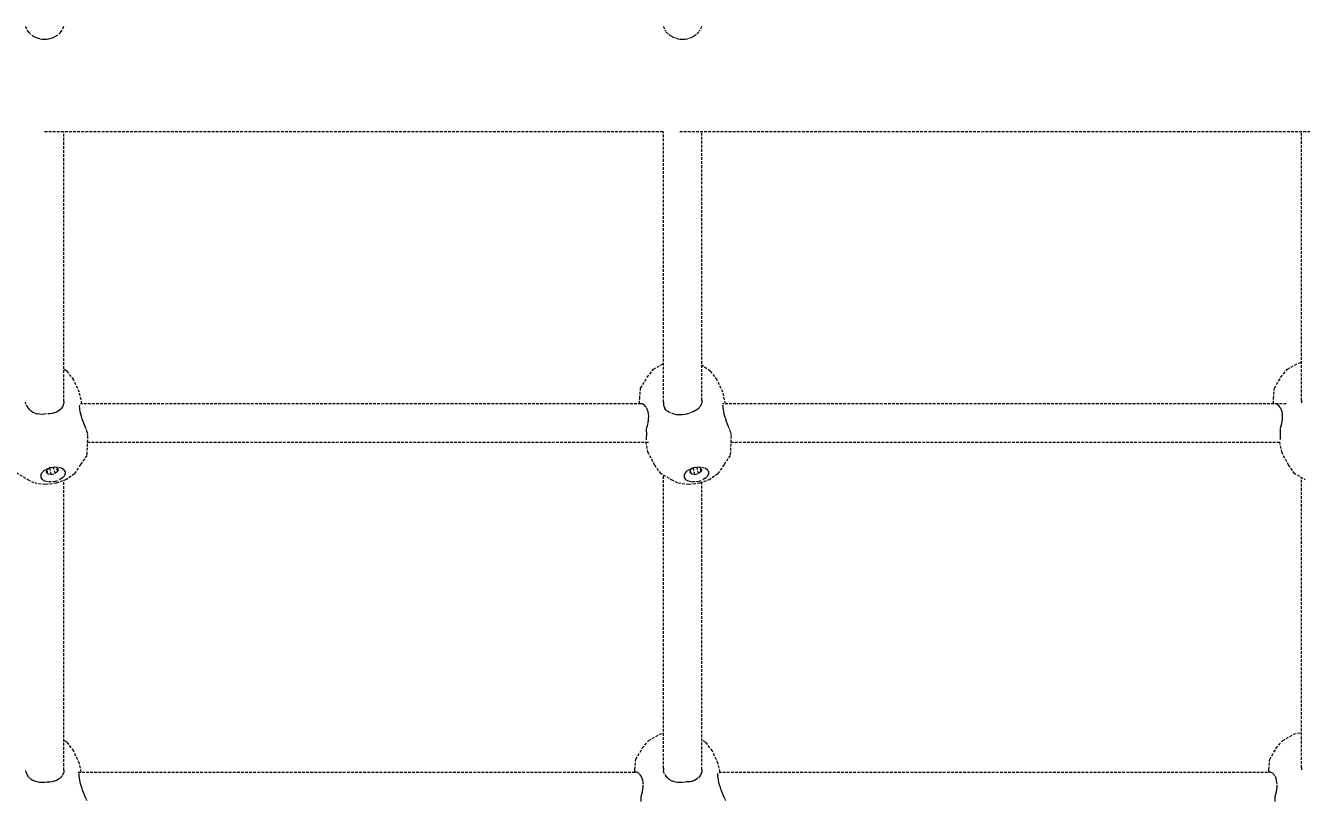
# Model space of a CAD drawing. Header units: millimetres. Extents: x -5899 to 5819, y -5159 to 4068.
# Drawn here: x -1045 to -448, y -1297 to -934 of the extents above; entities that cross this region are included whole.
import ezdxf

# ---------------------------------------------------------------- set-up
doc = ezdxf.new("R2010")
doc.units = ezdxf.units.MM
doc.linetypes.add('HIDDEN', pattern=[1.905, 1.27, -0.635])
for name, color, linetype in [('DIKOM_ОБЪЕКТ', 7, 'Continuous'), ('DIKOM_РАЗМЕР_ЗОНА', 7, 'Continuous'), ('DIKOM_РАЗМЕР_ОБЪЕКТА', 7, 'Continuous')]:
    doc.layers.add(name, color=color, linetype=linetype)
doc.styles.add('style1', font='arialbd.ttf', dxfattribs={"width": 0.8})
doc.dimstyles.new('1-50', dxfattribs={"dimtxt": 300, "dimasz": 200, "dimexe": 100, "dimexo": 0, "dimgap": 100, "dimtad": 1, "dimtxsty": 'style1', "dimcen": 200, "dimclrd": 7, "dimclre": 7, "dimclrt": 7, "dimadec": 1, "dimazin": 2, "dimtfac": 1, "dimtmove": 0, "dimatfit": 2, "dimfxl": 0, "dimlwd": 25, "dimlwe": 18, "dimarcsym": 0})

# ---------------------------------------------------------------- blocks, each defined once
blk = doc.blocks.new('*D0')
at = {"layer": 'Defpoints', "color": 0, "transparency": 16777216}
for p in [(-587.32, 2301.17), (-4790.55, -2120.14), (-586.68, -2120.14)]:
    blk.add_point(p, dxfattribs=at)
at = {"layer": 'DIKOM_РАЗМЕР_ОБЪЕКТА', "color": 7, "lineweight": 18, "transparency": 16777216}
for p, q in [((-587.32, 2301.17), (-4890.55, 2301.17)), ((-586.68, -2120.14), (-4890.55, -2120.14))]:
    blk.add_line(p, q, dxfattribs=at)
at = {"layer": 'DIKOM_РАЗМЕР_ОБЪЕКТА', "color": 7, "lineweight": 25, "transparency": 16777216}
blk.add_line((-4790.55, 2101.17), (-4790.55, -1920.14), dxfattribs=at)
at = {"layer": 'DIKOM_РАЗМЕР_ОБЪЕКТА', "color": 7, "transparency": 16777216}
for points in [[(-4823.88, 2101.17), (-4757.22, 2101.17), (-4790.55, 2301.17)], [(-4823.88, -1920.14), (-4757.22, -1920.14), (-4790.55, -2120.14)]]:
    blk.add_solid(points, dxfattribs=at)
at = {"layer": 'DIKOM_РАЗМЕР_ОБЪЕКТА', "color": 7, "transparency": 16777216, "insert": (-5069.25, 85.55), "char_height": 300, "attachment_point": 5, "rotation": 90, "style": 'style1'}
blk.add_mtext('{\\fArial|b0|i0|c204|p34;\\H1.16667x;4400}', dxfattribs=at)
blk = doc.blocks.new('*D1')
at = {"layer": 'Defpoints', "color": 0, "transparency": 16777216}
for p in [(-2800.52, 90.07), (3818.91, 90.07), (3818.91, -4274.71)]:
    blk.add_point(p, dxfattribs=at)
at = {"layer": 'DIKOM_РАЗМЕР_ОБЪЕКТА', "color": 7, "lineweight": 18, "transparency": 16777216}
for p, q in [((-2800.52, 90.07), (-2800.52, -4374.71)), ((3818.91, 90.07), (3818.91, -4374.71))]:
    blk.add_line(p, q, dxfattribs=at)
at = {"layer": 'DIKOM_РАЗМЕР_ОБЪЕКТА', "color": 7, "lineweight": 25, "transparency": 16777216}
blk.add_line((-2600.52, -4274.71), (3618.91, -4274.71), dxfattribs=at)
at = {"layer": 'DIKOM_РАЗМЕР_ОБЪЕКТА', "color": 7, "transparency": 16777216}
for points in [[(-2600.52, -4241.37), (-2600.52, -4308.04), (-2800.52, -4274.71)], [(3618.91, -4241.37), (3618.91, -4308.04), (3818.91, -4274.71)]]:
    blk.add_solid(points, dxfattribs=at)
at = {"layer": 'DIKOM_РАЗМЕР_ОБЪЕКТА', "color": 7, "transparency": 16777216, "insert": (470.97, -3996.01), "char_height": 300, "attachment_point": 5, "style": 'style1'}
blk.add_mtext('{\\fArial|b0|i0|c204|p34;\\H1.16667x;6600}', dxfattribs=at)
blk = doc.blocks.new('*D2')
at = {"layer": 'Defpoints', "color": 0, "transparency": 16777216}
for p in [(-5423.09, 4068.46), (-588.59, 4068.46), (-588.59, -3888.19)]:
    blk.add_point(p, dxfattribs=at)
at = {"layer": 'DIKOM_РАЗМЕР_ЗОНА', "color": 7, "lineweight": 18, "transparency": 16777216}
for p, q in [((-588.59, 4068.46), (-5523.09, 4068.46)), ((-588.59, -3888.19), (-5523.09, -3888.19))]:
    blk.add_line(p, q, dxfattribs=at)
at = {"layer": 'DIKOM_РАЗМЕР_ЗОНА', "color": 7, "lineweight": 25, "transparency": 16777216}
blk.add_line((-5423.09, -3688.19), (-5423.09, 3868.46), dxfattribs=at)
at = {"layer": 'DIKOM_РАЗМЕР_ЗОНА', "color": 7, "transparency": 16777216}
for points in [[(-5456.42, 3868.46), (-5389.75, 3868.46), (-5423.09, 4068.46)], [(-5456.42, -3688.19), (-5389.75, -3688.19), (-5423.09, -3888.19)]]:
    blk.add_solid(points, dxfattribs=at)
at = {"layer": 'DIKOM_РАЗМЕР_ЗОНА', "color": 7, "transparency": 16777216, "insert": (-5701.79, 90.08), "char_height": 300, "attachment_point": 5, "rotation": 90, "style": 'style1'}
blk.add_mtext('{\\fArial|b0|i0|c204|p34;\\H1.16667x;7900}', dxfattribs=at)
blk = doc.blocks.new('*D3')
at = {"layer": 'Defpoints', "color": 0, "transparency": 16777216}
for p in [(-4566.94, 98.04), (5818.91, 98.04), (5818.91, -5058.62)]:
    blk.add_point(p, dxfattribs=at)
at = {"layer": 'DIKOM_РАЗМЕР_ЗОНА', "color": 7, "lineweight": 18, "transparency": 16777216}
for p, q in [((-4566.94, 98.04), (-4566.94, -5158.62)), ((5818.91, 98.04), (5818.91, -5158.62))]:
    blk.add_line(p, q, dxfattribs=at)
at = {"layer": 'DIKOM_РАЗМЕР_ЗОНА', "color": 7, "lineweight": 25, "transparency": 16777216}
blk.add_line((-4366.94, -5058.62), (5618.91, -5058.62), dxfattribs=at)
at = {"layer": 'DIKOM_РАЗМЕР_ЗОНА', "color": 7, "transparency": 16777216}
for points in [[(-4366.94, -5025.29), (-4366.94, -5091.96), (-4566.94, -5058.62)], [(5618.91, -5025.29), (5618.91, -5091.96), (5818.91, -5058.62)]]:
    blk.add_solid(points, dxfattribs=at)
at = {"layer": 'DIKOM_РАЗМЕР_ЗОНА', "color": 7, "transparency": 16777216, "insert": (501.97, -4779.92), "char_height": 300, "attachment_point": 5, "style": 'style1'}
blk.add_mtext('{\\fArial|b0|i0|c204|p34;\\H1.16667x;10400}', dxfattribs=at)

msp = doc.modelspace()

# ---------------------------------------------------------------- linework, layer by layer
at = {"layer": 'DIKOM_ОБЪЕКТ', "color": 7, "linetype": 'HIDDEN', "lineweight": 15}
for p, q in [((-1044.602, -934.864), (-1044.712, -934.429)), ((-1044.226, -935.757), (-1044.578, -934.947)), ((-1043.702, -936.631), (-1043.981, -936.165)), ((-1027.802, -936.164), (-1028.094, -936.645)), ((-1027.215, -934.968), (-1027.572, -935.781)), ((-1027.074, -934.427), (-1027.19, -934.88)), ((-746.404, -934.864), (-746.519, -934.409)), ((-746.027, -935.757), (-746.304, -935.123)), ((-745.503, -936.634), (-745.798, -936.142)), ((-729.591, -936.141), (-729.901, -936.653)), ((-729.093, -935.138), (-729.375, -935.78)), ((-728.871, -934.407), (-728.995, -934.887)), ((-1043.033, -937.476), (-1043.654, -936.707)), ((-1042.472, -938.015), (-1042.978, -937.541)), ((-1041.348, -938.924), (-1041.893, -938.513)), ((-1040.362, -939.503), (-1041.277, -938.974)), ((-1039.269, -939.975), (-1040.246, -939.56)), ((-1038.733, -940.133), (-1039.207, -939.996)), ((-1038.188, -940.297), (-1038.732, -940.133)), ((-1037.078, -940.498), (-1038.123, -940.313)), ((-1035.961, -940.571), (-1037.012, -940.508)), ((-1034.837, -940.51), (-1035.893, -940.573)), ((-1033.655, -940.311), (-1034.702, -940.497)), ((-1033.051, -940.132), (-1033.591, -940.295)), ((-1032.571, -939.993), (-1033.052, -940.132)), ((-1031.533, -939.558), (-1032.509, -939.972)), ((-1030.562, -939.004), (-1031.473, -939.532)), ((-1029.908, -938.524), (-1030.435, -938.922)), ((-1028.816, -937.55), (-1029.313, -938.014)), ((-1028.145, -936.725), (-1028.759, -937.484)), ((-744.837, -937.475), (-745.297, -936.904)), ((-744.301, -937.989), (-744.78, -937.54)), ((-743.309, -938.803), (-743.982, -938.298)), ((-742.165, -939.501), (-743.08, -938.973)), ((-741.072, -939.973), (-742.049, -939.559)), ((-739.99, -940.299), (-740.741, -940.072)), ((-738.881, -940.499), (-739.926, -940.314)), ((-737.763, -940.571), (-738.815, -940.509)), ((-736.64, -940.512), (-737.695, -940.575)), ((-735.458, -940.313), (-736.504, -940.498)), ((-734.646, -940.071), (-735.393, -940.296)), ((-733.336, -939.556), (-734.311, -939.971)), ((-732.364, -939.003), (-733.276, -939.53)), ((-731.41, -938.3), (-732.096, -938.813)), ((-730.618, -937.549), (-731.088, -937.988)), ((-730.104, -936.918), (-730.562, -937.484)), ((-1035.894, -983.572), (-746.696, -983.572)), ((-1026.895, -1109.732), (-1026.894, -983.572)), ((-746.695, -1110.051), (-746.696, -983.572)), ((-739.039, -983.572), (-438.156, -983.572)), ((-728.697, -1109.195), (-728.696, -983.572)), ((-448.497, -1109.265), (-448.499, -983.572)), ((-1025.55, -1095.551), (-1026.895, -1094.609)), ((-1025.55, -1095.551), (-1022.407, -1099.6)), ((-754.291, -1098.353), (-751.29, -1094.673)), ((-751.29, -1094.673), (-746.695, -1092.078)), ((-724.788, -1095.551), (-728.697, -1092.812)), ((-724.788, -1095.551), (-721.645, -1099.6)), ((-458.032, -1098.352), (-455.032, -1094.673)), ((-455.032, -1094.673), (-449.953, -1091.805)), ((-449.953, -1091.805), (-448.497, -1091.452)), ((-1019.613, -1105.381), (-1022.407, -1099.6)), ((-757.323, -1103.437), (-754.291, -1098.353)), ((-718.851, -1105.381), (-721.645, -1099.6)), ((-461.064, -1103.437), (-458.032, -1098.352)), ((-1018.469, -1110.76), (-1019.613, -1105.381)), ((-757.823, -1110.76), (-757.756, -1108.353)), ((-757.756, -1108.353), (-757.323, -1103.437)), ((-728.697, -1109.194), (-728.761, -1110.117)), ((-717.707, -1110.76), (-718.851, -1105.381)), ((-461.564, -1110.76), (-461.497, -1108.352)), ((-461.497, -1108.352), (-461.064, -1103.437)), ((-448.497, -1109.263), (-448.433, -1110.279)), ((-1044.602, -1110.985), (-1044.824, -1110.064)), ((-1044.447, -1111.342), (-1044.224, -1111.869)), ((-1044.208, -1111.901), (-1043.703, -1112.7)), ((-1043.682, -1112.731), (-1043.055, -1113.444)), ((-1043.025, -1113.474), (-1042.292, -1114.096)), ((-1042.253, -1114.124), (-1041.419, -1114.65)), ((-1041.373, -1114.675), (-1040.457, -1115.096)), ((-1040.404, -1115.115), (-1039.415, -1115.428)), ((-1031.387, -1115.072), (-1032.373, -1115.298)), ((-1030.421, -1114.725), (-1031.333, -1115.057)), ((-1029.541, -1114.266), (-1030.375, -1114.705)), ((-1028.766, -1113.704), (-1029.502, -1114.242)), ((-1028.158, -1113.096), (-1028.738, -1113.679)), ((-1027.579, -1112.295), (-1028.087, -1113.02)), ((-1027.192, -1111.463), (-1027.564, -1112.269)), ((-1027, -1110.716), (-1027.184, -1111.433)), ((-1026.895, -1109.737), (-1026.958, -1110.566)), ((-1019.691, -1112.004), (-1019.67, -1112.665)), ((-1019.642, -1111.495), (-1019.689, -1111.989)), ((-1019.669, -1112.683), (-1019.571, -1113.486)), ((-1019.567, -1113.508), (-1019.396, -1114.432)), ((-1019.391, -1114.457), (-1019.155, -1115.468)), ((-757.222, -1110.76), (-1019.07, -1110.76)), ((-756.671, -1110.822), (-757.206, -1110.766)), ((-756.009, -1111.069), (-756.58, -1110.839)), ((-755.463, -1111.469), (-755.986, -1111.085)), ((-754.97, -1112.012), (-755.446, -1111.489)), ((-754.544, -1112.695), (-754.956, -1112.033)), ((-754.534, -1112.719), (-754.203, -1113.52)), ((-754.195, -1113.546), (-753.944, -1114.468)), ((-753.939, -1114.495), (-753.778, -1115.486)), ((-746.695, -1110.049), (-746.63, -1111.072)), ((-746.626, -1111.104), (-746.404, -1112.031)), ((-746.396, -1112.058), (-746.025, -1112.879)), ((-745.503, -1113.607), (-746.012, -1112.905)), ((-744.856, -1114.202), (-745.484, -1113.63)), ((-744.092, -1114.664), (-744.83, -1114.222)), ((-743.221, -1114.992), (-744.057, -1114.682)), ((-742.894, -1115.056), (-742.26, -1115.348)), ((-734.516, -1115.12), (-735.295, -1115.42)), ((-733.804, -1114.797), (-734.175, -1114.987)), ((-733.192, -1114.656), (-733.804, -1114.797)), ((-732.225, -1114.309), (-733.135, -1114.641)), ((-731.344, -1113.851), (-732.177, -1114.288)), ((-730.569, -1113.289), (-731.304, -1113.825)), ((-729.911, -1112.631), (-730.538, -1113.262)), ((-729.382, -1111.88), (-729.889, -1112.602)), ((-728.995, -1111.049), (-729.366, -1111.85)), ((-728.764, -1110.151), (-728.928, -1110.793)), ((-455.596, -1110.76), (-719.116, -1110.76)), ((-718.928, -1112.004), (-718.908, -1112.658)), ((-718.88, -1111.495), (-718.926, -1111.984)), ((-718.908, -1112.683), (-718.809, -1113.478)), ((-718.805, -1113.507), (-718.635, -1114.423)), ((-718.629, -1114.457), (-718.395, -1115.458)), ((-460.411, -1110.822), (-460.948, -1110.765)), ((-459.749, -1111.068), (-460.317, -1110.84)), ((-459.205, -1111.469), (-459.725, -1111.086)), ((-458.712, -1112.011), (-459.184, -1111.492)), ((-458.284, -1112.694), (-458.695, -1112.038)), ((-458.273, -1112.724), (-457.943, -1113.52)), ((-457.934, -1113.552), (-457.685, -1114.468)), ((-457.68, -1114.502), (-457.519, -1115.486)), ((-1038.293, -1115.64), (-1039.352, -1115.441)), ((-1037.113, -1115.724), (-1038.219, -1115.647)), ((-1035.984, -1115.676), (-1037.113, -1115.724)), ((-1034.959, -1115.53), (-1035.893, -1115.674)), ((-1033.568, -1115.422), (-1034.433, -1115.42)), ((-1032.437, -1115.306), (-1033.493, -1115.421)), ((-1019.148, -1115.497), (-1018.849, -1116.572)), ((-1018.84, -1116.604), (-1018.484, -1117.727)), ((-1018.459, -1117.801), (-1018.063, -1118.937)), ((-1018.048, -1118.979), (-1017.615, -1120.112)), ((-1017.596, -1120.157), (-1017.133, -1121.274)), ((-754.051, -1120.103), (-754.327, -1121.222)), ((-753.848, -1118.932), (-754.044, -1120.065)), ((-753.735, -1117.762), (-753.845, -1118.897)), ((-753.773, -1115.533), (-753.706, -1116.608)), ((-753.706, -1116.638), (-753.735, -1117.762)), ((-742.207, -1115.366), (-741.217, -1115.679)), ((-741.156, -1115.693), (-740.095, -1115.892)), ((-738.915, -1115.976), (-740.024, -1115.898)), ((-737.785, -1115.928), (-738.915, -1115.976)), ((-736.56, -1115.751), (-737.696, -1115.926)), ((-735.371, -1115.441), (-736.475, -1115.736)), ((-718.386, -1115.497), (-718.09, -1116.562)), ((-718.077, -1116.604), (-717.725, -1117.716)), ((-717.693, -1117.812), (-717.301, -1118.936)), ((-717.281, -1118.989), (-716.852, -1120.112)), ((-716.829, -1120.168), (-716.371, -1121.274)), ((-457.792, -1120.103), (-458.067, -1121.214)), ((-457.589, -1118.932), (-457.784, -1120.057)), ((-457.476, -1117.762), (-457.586, -1118.888)), ((-457.513, -1115.54), (-457.447, -1116.608)), ((-457.448, -1116.646), (-457.476, -1117.762)), ((-1017.111, -1121.323), (-1016.632, -1122.4)), ((-1016.217, -1123.483), (-1016.459, -1122.762)), ((-1015.802, -1125.699), (-1016.223, -1134.994)), ((-1015.818, -1124.509), (-1016.197, -1123.536)), ((-1015.79, -1125.403), (-1015.757, -1124.645)), ((-754.714, -1127.138), (-754.774, -1127.629)), ((-754.72, -1122.459), (-754.669, -1123.432)), ((-754.659, -1126.372), (-754.71, -1127.109)), ((-754.337, -1121.264), (-754.679, -1122.345)), ((-754.667, -1123.478), (-754.637, -1124.461)), ((-754.632, -1125.504), (-754.655, -1126.33)), ((-754.635, -1124.697), (-754.631, -1125.461)), ((-716.344, -1121.333), (-715.871, -1122.399)), ((-715.456, -1123.482), (-715.697, -1122.762)), ((-715.04, -1125.699), (-715.46, -1134.994)), ((-715.055, -1124.509), (-715.43, -1123.545)), ((-715.026, -1125.395), (-714.997, -1124.705)), ((-458.455, -1127.142), (-458.515, -1127.629)), ((-458.462, -1122.459), (-458.411, -1123.424)), ((-458.399, -1126.376), (-458.452, -1127.109)), ((-458.079, -1121.263), (-458.418, -1122.338)), ((-458.408, -1123.478), (-458.379, -1124.454)), ((-458.374, -1125.51), (-458.397, -1126.33)), ((-458.376, -1124.696), (-458.372, -1125.461)), ((-1015.941, -1128.761), (-753.646, -1128.76)), ((-755.028, -1128.537), (-754.036, -1133.197)), ((-715.178, -1128.76), (-458.722, -1128.76)), ((-458.769, -1128.537), (-457.778, -1133.196)), ((-1016.223, -1134.994), (-1019.082, -1139.233)), ((-754.036, -1133.197), (-750.886, -1139.397)), ((-715.46, -1134.994), (-718.32, -1139.233)), ((-457.778, -1133.196), (-454.627, -1139.397)), ((-1049.115, -1142.967), (-1043.736, -1146.234)), ((-1037.69, -1144.124), (-1037.159, -1143.025)), ((-1037.69, -1144.124), (-1037.663, -1145.192)), ((-1037.159, -1143.025), (-1036.122, -1142.002)), ((-1036.122, -1142.002), (-1034.677, -1141.155)), ((-1034.907, -1141.672), (-1035.154, -1142.738)), ((-1035.154, -1142.738), (-1034.339, -1143.548)), ((-1034.907, -1141.672), (-1033.915, -1140.925)), ((-1034.339, -1143.548), (-1034.761, -1141.562)), ((-1034.677, -1141.155), (-1032.53, -1140.506)), ((-1032.972, -1140.572), (-1034.677, -1141.155)), ((-1034.339, -1143.548), (-1032.766, -1143.79)), ((-1032.766, -1143.79), (-1033.408, -1140.772)), ((-1032.972, -1140.572), (-1031.17, -1140.305)), ((-1032.766, -1143.79), (-1031.041, -1143.372)), ((-1031.041, -1143.372), (-1031.677, -1140.38)), ((-1030.387, -1140.576), (-1031.669, -1140.379)), ((-1031.17, -1140.305), (-1029.446, -1140.384)), ((-1029.82, -1142.452), (-1031.041, -1143.372)), ((-1029.571, -1141.385), (-1030.387, -1140.576)), ((-1029.82, -1142.452), (-1030.174, -1140.787)), ((-1029.571, -1141.385), (-1029.82, -1142.452)), ((-1029.446, -1140.384), (-1027.974, -1140.798)), ((-1027.974, -1140.798), (-1026.896, -1141.508)), ((-1026.82, -1144.61), (-1027.858, -1145.632)), ((-1026.316, -1142.442), (-1026.896, -1141.508)), ((-1026.29, -1143.51), (-1026.82, -1144.61)), ((-1026.316, -1142.442), (-1026.29, -1143.51)), ((-1022.006, -1143.533), (-1025.702, -1146.143)), ((-1019.082, -1139.233), (-1022.006, -1143.533)), ((-750.886, -1139.397), (-748.353, -1142.966)), ((-748.353, -1142.966), (-742.973, -1146.234)), ((-746.695, -1281.143), (-746.695, -1143.973)), ((-736.927, -1144.124), (-736.397, -1143.024)), ((-736.927, -1144.124), (-736.901, -1145.192)), ((-736.397, -1143.024), (-735.36, -1142.002)), ((-735.36, -1142.002), (-733.915, -1141.155)), ((-734.145, -1141.672), (-734.393, -1142.738)), ((-734.393, -1142.738), (-733.577, -1143.547)), ((-734.145, -1141.672), (-733.152, -1140.924)), ((-733.577, -1143.547), (-734, -1141.562)), ((-733.915, -1141.155), (-731.767, -1140.506)), ((-732.209, -1140.571), (-733.915, -1141.155)), ((-733.577, -1143.547), (-732.004, -1143.79)), ((-732.004, -1143.79), (-732.646, -1140.771)), ((-732.209, -1140.571), (-730.408, -1140.305)), ((-732.004, -1143.79), (-730.278, -1143.372)), ((-730.278, -1143.372), (-730.915, -1140.38)), ((-729.624, -1140.576), (-730.905, -1140.379)), ((-730.408, -1140.305), (-728.683, -1140.383)), ((-729.057, -1142.452), (-730.278, -1143.372)), ((-728.809, -1141.385), (-729.624, -1140.576)), ((-729.057, -1142.452), (-729.411, -1140.787)), ((-728.809, -1141.385), (-729.057, -1142.452)), ((-728.683, -1140.383), (-727.211, -1140.797)), ((-727.211, -1140.797), (-726.133, -1141.507)), ((-726.058, -1144.61), (-727.095, -1145.632)), ((-725.553, -1142.442), (-726.133, -1141.507)), ((-725.527, -1143.51), (-726.058, -1144.61)), ((-725.553, -1142.442), (-725.527, -1143.51)), ((-721.243, -1143.533), (-724.939, -1146.143)), ((-718.32, -1139.233), (-721.243, -1143.533)), ((-454.627, -1139.397), (-452.094, -1142.966)), ((-452.094, -1142.966), (-446.715, -1146.234)), ((-1043.736, -1146.234), (-1040.221, -1147.948)), ((-1035.559, -1148.533), (-1040.221, -1147.948)), ((-1037.663, -1145.192), (-1037.083, -1146.127)), ((-1037.083, -1146.127), (-1036.006, -1146.836)), ((-1034.534, -1147.251), (-1036.006, -1146.836)), ((-1030.461, -1147.899), (-1035.559, -1148.533)), ((-1032.808, -1147.329), (-1034.534, -1147.251)), ((-1031.008, -1147.063), (-1032.808, -1147.329)), ((-1031.008, -1147.063), (-1029.302, -1146.479)), ((-1025.702, -1146.143), (-1030.461, -1147.899)), ((-1027.858, -1145.632), (-1029.302, -1146.479)), ((-1026.894, -1281.989), (-1026.894, -1146.583)), ((-742.973, -1146.234), (-739.459, -1147.948)), ((-734.797, -1148.532), (-739.459, -1147.948)), ((-736.901, -1145.192), (-736.322, -1146.127)), ((-736.322, -1146.127), (-735.244, -1146.836)), ((-733.772, -1147.251), (-735.244, -1146.836)), ((-729.698, -1147.898), (-734.797, -1148.532)), ((-732.046, -1147.329), (-733.772, -1147.251)), ((-730.246, -1147.063), (-732.046, -1147.329)), ((-730.246, -1147.063), (-728.54, -1146.479)), ((-724.939, -1146.143), (-729.698, -1147.898)), ((-728.697, -1281.821), (-728.697, -1147.529)), ((-727.095, -1145.632), (-728.54, -1146.479)), ((-448.497, -1280.957), (-448.497, -1145.151)), ((-1025.55, -1269.001), (-1026.894, -1268.06)), ((-1025.55, -1269.001), (-1022.407, -1273.05)), ((-756.527, -1271.803), (-753.525, -1268.124)), ((-753.525, -1268.124), (-748.447, -1265.255)), ((-748.447, -1265.255), (-746.695, -1264.831)), ((-727.023, -1269.001), (-728.697, -1267.828)), ((-727.023, -1269.001), (-723.88, -1273.05)), ((-460.217, -1271.802), (-457.216, -1268.123)), ((-457.216, -1268.123), (-452.139, -1265.254)), ((-452.139, -1265.254), (-448.497, -1264.372)), ((-1019.613, -1278.831), (-1022.407, -1273.05)), ((-759.558, -1276.887), (-756.527, -1271.803)), ((-721.086, -1278.831), (-723.88, -1273.05)), ((-463.25, -1276.887), (-460.217, -1271.802)), ((-1044.824, -1282.118), (-1044.603, -1283.045)), ((-1026.894, -1281.985), (-1026.957, -1282.817)), ((-1018.743, -1282.925), (-1019.613, -1278.831)), ((-760.022, -1282.925), (-759.991, -1281.803)), ((-759.991, -1281.803), (-759.558, -1276.887)), ((-746.694, -1281.149), (-746.63, -1282.157)), ((-746.405, -1283.112), (-746.626, -1282.194)), ((-728.697, -1281.82), (-728.761, -1282.652)), ((-720.215, -1282.925), (-721.086, -1278.831)), ((-463.714, -1282.925), (-463.683, -1281.802)), ((-463.683, -1281.802), (-463.25, -1276.887)), ((-448.497, -1280.957), (-448.433, -1281.926)), ((-1044.594, -1283.079), (-1044.224, -1283.95)), ((-1044.208, -1283.982), (-1043.704, -1284.779)), ((-1043.683, -1284.811), (-1043.058, -1285.522)), ((-1043.029, -1285.553), (-1042.297, -1286.173)), ((-1042.261, -1286.201), (-1041.429, -1286.726)), ((-1041.386, -1286.751), (-1040.473, -1287.17)), ((-1039.449, -1287.497), (-1040.435, -1287.186)), ((-1038.302, -1287.721), (-1039.359, -1287.522)), ((-1037.146, -1287.805), (-1038.249, -1287.728)), ((-1035.957, -1287.759), (-1037.087, -1287.807)), ((-1034.76, -1287.581), (-1035.893, -1287.756)), ((-1033.537, -1287.58), (-1034.639, -1287.577)), ((-1032.429, -1287.462), (-1033.484, -1287.577)), ((-1031.397, -1287.23), (-1032.382, -1287.456)), ((-1030.408, -1286.876), (-1031.318, -1287.208)), ((-1029.532, -1286.417), (-1030.365, -1286.855)), ((-1028.762, -1285.858), (-1029.498, -1286.394)), ((-1028.106, -1285.2), (-1028.673, -1285.771)), ((-1027.578, -1284.45), (-1028.086, -1285.173)), ((-1027.191, -1283.618), (-1027.564, -1284.422)), ((-1026.961, -1282.844), (-1027.15, -1283.461)), ((-1020.291, -1282.925), (-759.656, -1282.925)), ((-1019.935, -1284.169), (-1019.915, -1284.829)), ((-1019.884, -1283.63), (-1019.926, -1284.064)), ((-1019.914, -1284.848), (-1019.815, -1285.651)), ((-1019.812, -1285.672), (-1019.64, -1286.597)), ((-1019.636, -1286.622), (-1019.399, -1287.633)), ((-1019.393, -1287.662), (-1019.093, -1288.738)), ((-759.178, -1282.993), (-759.669, -1282.942)), ((-758.581, -1283.233), (-759.148, -1283.006)), ((-758.037, -1283.634), (-758.555, -1283.253)), ((-757.543, -1284.176), (-758.015, -1283.658)), ((-757.117, -1284.859), (-757.526, -1284.204)), ((-757.104, -1284.891), (-756.775, -1285.685)), ((-756.766, -1285.719), (-756.517, -1286.632)), ((-756.511, -1286.669), (-756.348, -1287.669)), ((-756.346, -1287.707), (-756.298, -1288.476)), ((-746.158, -1283.674), (-746.396, -1283.147)), ((-746.012, -1284.014), (-745.507, -1284.812)), ((-745.485, -1284.843), (-744.86, -1285.555)), ((-744.832, -1285.584), (-744.099, -1286.205)), ((-744.064, -1286.233), (-743.232, -1286.758)), ((-743.188, -1286.783), (-742.275, -1287.202)), ((-741.251, -1287.53), (-742.238, -1287.219)), ((-740.104, -1287.753), (-741.161, -1287.554)), ((-738.948, -1287.837), (-740.051, -1287.759)), ((-737.76, -1287.791), (-738.89, -1287.84)), ((-736.562, -1287.613), (-737.393, -1287.741)), ((-735.34, -1287.526), (-736.192, -1287.524)), ((-734.232, -1287.409), (-735.286, -1287.524)), ((-733.199, -1287.176), (-734.185, -1287.402)), ((-732.211, -1286.822), (-733.12, -1287.154)), ((-731.335, -1286.364), (-732.167, -1286.802)), ((-730.565, -1285.804), (-731.299, -1286.34)), ((-729.909, -1285.146), (-730.3, -1285.54)), ((-729.38, -1284.396), (-729.888, -1285.119)), ((-728.995, -1283.563), (-729.366, -1284.367)), ((-728.779, -1282.728), (-728.985, -1283.535)), ((-721.408, -1284.168), (-721.387, -1284.828)), ((-721.357, -1283.63), (-721.399, -1284.064)), ((-721.387, -1284.847), (-721.288, -1285.65)), ((-721.285, -1285.672), (-721.113, -1286.596)), ((-721.108, -1286.622), (-720.872, -1287.632)), ((-720.865, -1287.661), (-720.566, -1288.736)), ((-720.788, -1282.925), (-463.4, -1282.925)), ((-462.87, -1282.992), (-463.36, -1282.941)), ((-462.274, -1283.233), (-462.837, -1283.007)), ((-461.728, -1283.633), (-462.243, -1283.255)), ((-461.235, -1284.176), (-461.703, -1283.661)), ((-460.809, -1284.859), (-461.215, -1284.208)), ((-460.793, -1284.896), (-460.467, -1285.685)), ((-460.455, -1285.725), (-460.209, -1286.632)), ((-460.202, -1286.675), (-460.039, -1287.668)), ((-460.036, -1287.714), (-459.989, -1288.476)), ((-1019.085, -1288.769), (-1018.728, -1289.892)), ((-1018.704, -1289.965), (-1018.308, -1291.101)), ((-1018.294, -1291.142), (-1017.859, -1292.276)), ((-1017.841, -1292.321), (-1017.378, -1293.438)), ((-1017.357, -1293.486), (-1016.878, -1294.564)), ((-756.911, -1293.428), (-757.249, -1294.5)), ((-756.624, -1292.268), (-756.898, -1293.376)), ((-756.421, -1291.096), (-756.616, -1292.219)), ((-756.308, -1289.926), (-756.417, -1291.051)), ((-756.28, -1288.813), (-756.308, -1289.926)), ((-720.558, -1288.769), (-720.202, -1289.89)), ((-720.177, -1289.966), (-719.781, -1291.101)), ((-719.765, -1291.143), (-719.332, -1292.276)), ((-719.313, -1292.322), (-718.85, -1293.438)), ((-718.829, -1293.487), (-718.351, -1294.564)), ((-460.602, -1293.428), (-460.938, -1294.492)), ((-460.315, -1292.267), (-460.588, -1293.368)), ((-460.113, -1291.096), (-460.306, -1292.211)), ((-459.999, -1289.926), (-460.107, -1291.043)), ((-459.972, -1288.821), (-459.999, -1289.926)), ((-1016.357, -1295.646), (-1016.853, -1294.615)), ((-1015.951, -1296.431), (-1016.33, -1295.7)), ((-757.249, -1294.555), (-757.196, -1295.586)), ((-757.192, -1295.642), (-757.162, -1296.616)), ((-717.83, -1295.646), (-718.325, -1294.615)), ((-717.424, -1296.431), (-717.801, -1295.701)), ((-460.941, -1294.555), (-460.887, -1295.579)), ((-460.884, -1295.642), (-460.854, -1296.609))]:
    msp.add_line(p, q, dxfattribs=at)

# ---------------------------------------------------------------- dimensions: what is measured, and where the dimension line sits
at = {"layer": 'DIKOM_РАЗМЕР_ЗОНА'}
for base, p1, p2, angle, text, picture, middle, dimtype in [((-5423.085, 4068.456), (-588.589, -3888.186), (-588.589, 4068.456), 90, '{\\fArial|b0|i0|c204|p34;\\H1.16667x;7900}', '*D2', (-5423.085, 90.075), 161), ((5818.913, -5058.623), (-4566.94, 98.042), (5818.913, 98.042), 180, '{\\fArial|b0|i0|c204|p34;\\H1.16667x;10400}', '*D3', (501.967, -5058.623), 160)]:
    dim = msp.add_linear_dim(base=base, p1=p1, p2=p2, angle=angle, text=text, dimstyle='1-50', dxfattribs=at)
    dim.commit()
    dim.dimension.update_dxf_attribs({"geometry": picture, "text_midpoint": middle, "dimtype": dimtype})
at = {"layer": 'DIKOM_РАЗМЕР_ОБЪЕКТА'}
for base, p1, p2, angle, text, picture, middle in [((-4790.551, -2120.137), (-587.32, 2301.167), (-586.678, -2120.137), 90, '{\\fArial|b0|i0|c204|p34;\\H1.16667x;4400}', '*D0', (-4790.551, 85.551)), ((3818.913, -4274.707), (-2800.515, 90.069), (3818.913, 90.069), 180, '{\\fArial|b0|i0|c204|p34;\\H1.16667x;6600}', '*D1', (470.966, -4274.707))]:
    dim = msp.add_linear_dim(base=base, p1=p1, p2=p2, angle=angle, text=text, dimstyle='1-50', dxfattribs=at)
    dim.commit()
    dim.dimension.update_dxf_attribs({"geometry": picture, "text_midpoint": middle, "dimtype": 160})

doc.saveas('drawing.dxf')
